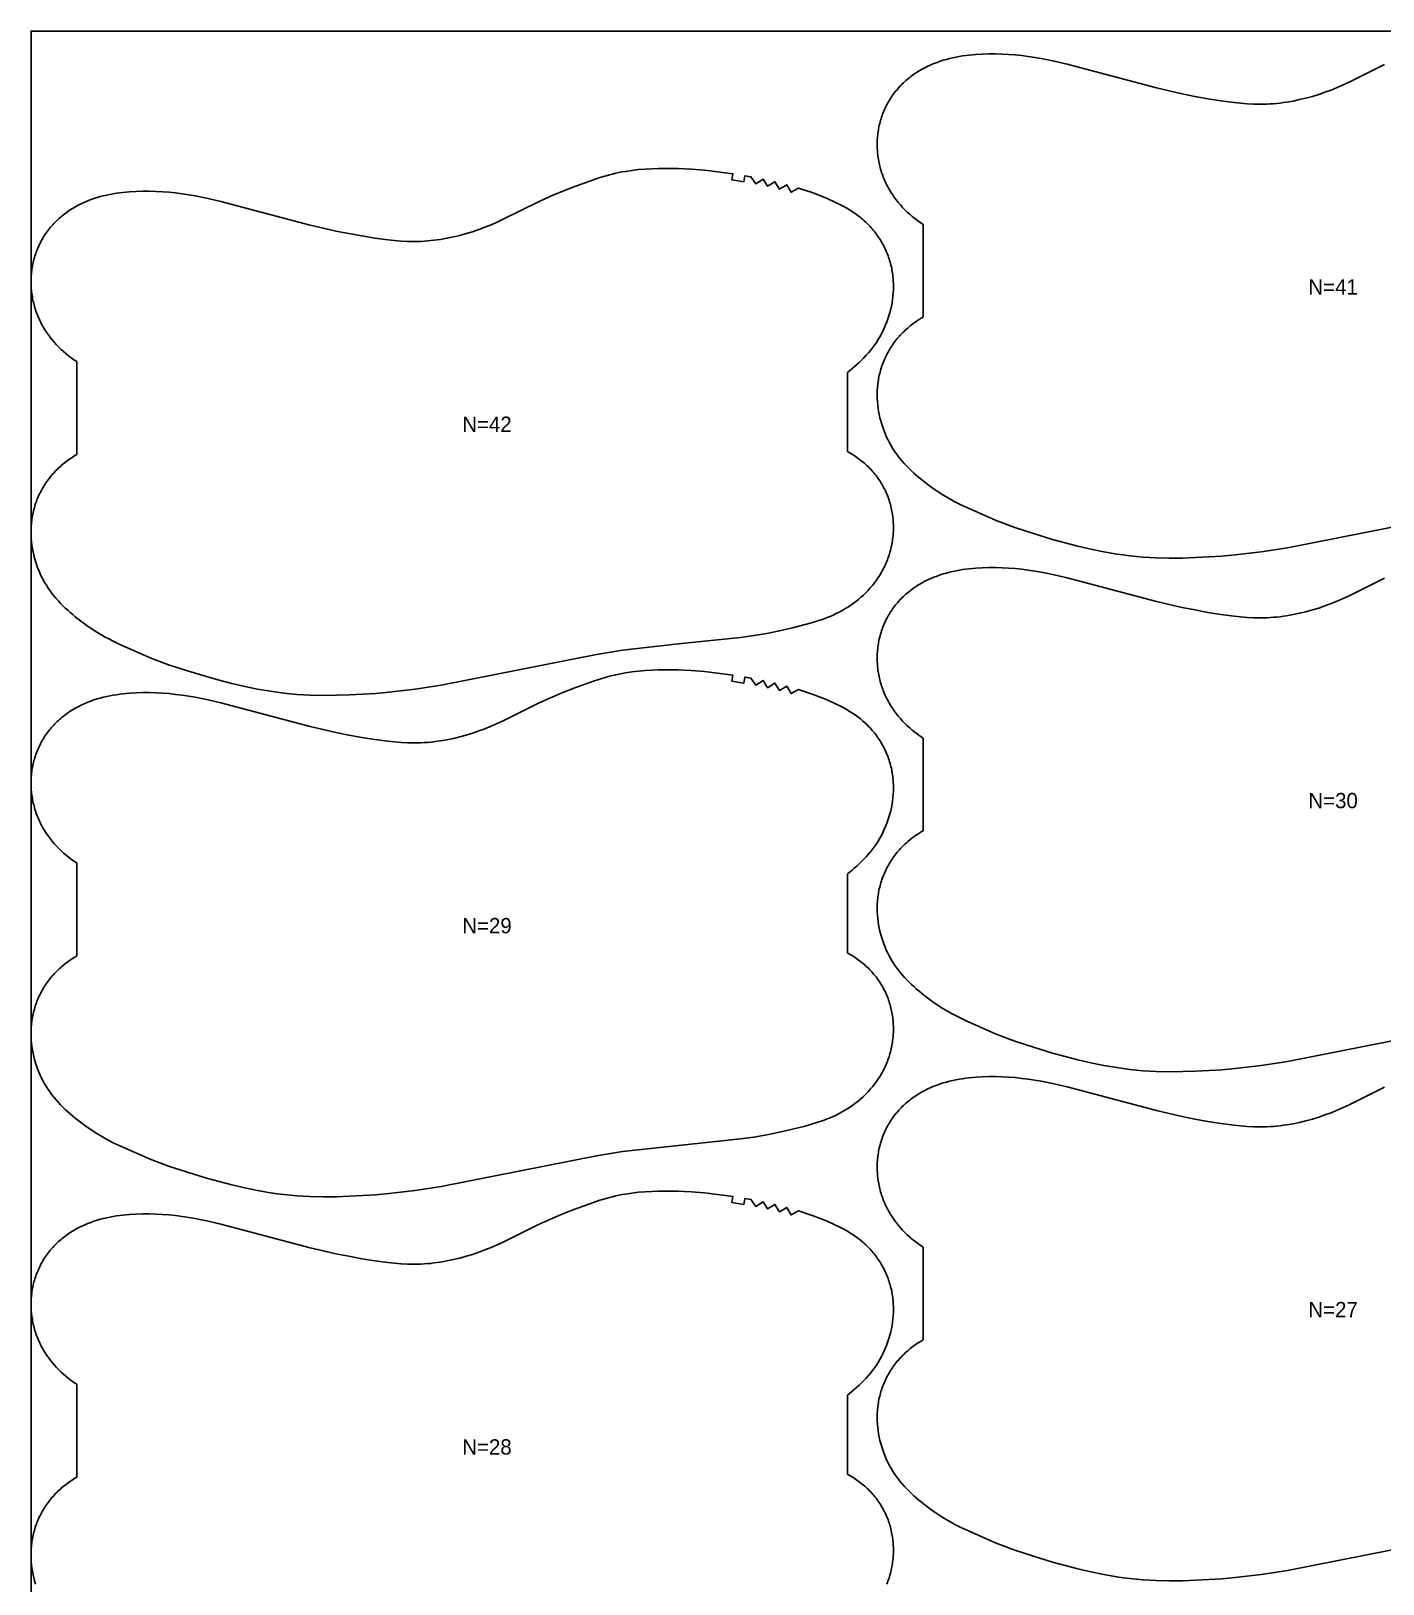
# Model space of a CAD drawing. Header units: inches. Extents: x 0 to 1948, y 0 to 1049.
# Drawn here: x 0 to 442, y 541 to 1049 of the extents above; entities that cross this region are included whole.
import ezdxf

# ---------------------------------------------------------------- set-up
doc = ezdxf.new("R2010")
doc.units = ezdxf.units.IN

msp = doc.modelspace()

# ---------------------------------------------------------------- linework, layer by layer
at = {"layer": '1'}
for points in [[(0, 0), (1947.5095, 0), (1947.5095, 1048.7909), (0, 1048.7909), (0, 0)], [(260.3926, 994.073), (264.9179, 991.8842), (265.8188, 991.3874), (266.7537, 990.8466), (267.6762, 990.2847), (268.5842, 989.7003), (269.4756, 989.0922), (270.3484, 988.459), (271.2003, 987.7995), (272.0293, 987.1124), (272.4346, 986.758), (272.8333, 986.3963), (273.2253, 986.0271), (273.6103, 985.6505), (273.9883, 985.2666), (274.3592, 984.8756), (274.7227, 984.4777), (275.0788, 984.073), (275.4273, 983.6616), (275.7681, 983.2437), (276.101, 982.8195), (276.426, 982.3891), (276.7429, 981.9526), (277.0516, 981.5103), (277.3519, 981.0621), (277.6437, 980.6085), (277.9268, 980.1493), (278.2012, 979.6849), (278.4667, 979.2153), (278.7233, 978.7408), (278.9707, 978.2615), (279.2091, 977.7776), (279.4382, 977.2892), (279.6579, 976.7967), (279.8683, 976.3001), (280.0692, 975.7996), (280.2605, 975.2955), (280.4422, 974.7878), (280.6141, 974.2768), (280.7762, 973.7627), (280.9284, 973.2457), (281.0706, 972.7258), (281.2027, 972.2034), (281.3246, 971.6785), (281.4363, 971.1514), (281.5379, 970.6223), (281.6293, 970.0913), (281.7107, 969.5587), (281.7821, 969.0245), (281.8437, 968.4891), (281.8954, 967.9526), (281.9374, 967.4151), (281.9698, 966.8769), (281.9925, 966.3381), (282.0058, 965.7989), (282.0095, 965.2596), (281.989, 964.1811), (281.9316, 963.1041), (281.8379, 962.03), (281.7084, 960.9598), (281.5438, 959.8944), (281.3446, 958.8349), (281.1114, 957.782), (280.8448, 956.7368), (280.5454, 955.7002), (280.2138, 954.6732), (279.8504, 953.6566), (279.4555, 952.6519), (279.029, 951.6604), (278.5711, 950.6835), (278.0819, 949.7224), (277.5614, 948.7786), (277.0096, 947.8534), (276.4267, 946.9482), (275.813, 946.064), (275.1702, 945.2005), (274.5004, 944.3572), (273.8055, 943.5335), (273.0876, 942.7288), (272.3487, 941.9424), (271.5908, 941.1738), (270.8158, 940.4225), (270.0257, 939.6877), (269.2214, 938.9691), (268.4035, 938.2662), (267.5729, 937.5784), (267.0095, 937.1361), (267.0095, 911.2343), (267.3443, 911.0545), (268.2772, 910.5127), (269.1912, 909.9396), (270.0847, 909.3353), (270.5234, 909.0216), (270.9563, 908.7002), (271.3833, 908.3711), (271.8043, 908.0343), (272.219, 907.6898), (272.6272, 907.3378), (273.0287, 906.9781), (273.4233, 906.6109), (273.8109, 906.2361), (274.1913, 905.8539), (274.5643, 905.4645), (274.9297, 905.0679), (275.2874, 904.6643), (275.6372, 904.254), (275.9791, 903.8369), (276.3127, 903.4133), (276.638, 902.9833), (276.9548, 902.547), (277.2629, 902.1047), (277.5622, 901.6563), (277.8525, 901.2022), (278.1337, 900.7424), (278.4056, 900.277), (278.668, 899.8063), (278.9208, 899.3303), (279.164, 898.8493), (279.3974, 898.3635), (279.6211, 897.8731), (279.8351, 897.3783), (280.0392, 896.8793), (280.2334, 896.3764), (280.4177, 895.8697), (280.5921, 895.3594), (280.7566, 894.8458), (280.9109, 894.3292), (281.0553, 893.8096), (281.1895, 893.2873), (281.3136, 892.7625), (281.4275, 892.2355), (281.5311, 891.7064), (281.6246, 891.1755), (281.7078, 890.6429), (281.7808, 890.1088), (281.8436, 889.5735), (281.8964, 889.037), (281.939, 888.4996), (281.9716, 887.9615), (281.9942, 887.4228), (282.0068, 886.8838), (282.0095, 886.3445), (282.0023, 885.8053), (281.9853, 885.2662), (281.9584, 884.7275), (281.9217, 884.1894), (281.8753, 883.6519), (281.8192, 883.1154), (281.7533, 882.58), (281.6779, 882.0459), (281.5927, 881.5132), (281.498, 880.9822), (281.3937, 880.453), (281.2798, 879.9259), (281.1563, 879.4009), (281.0233, 878.8784), (280.8808, 878.3584), (280.7288, 877.8412), (280.5673, 877.327), (280.3964, 876.8159), (280.216, 876.3081), (280.0262, 875.8038), (279.827, 875.3032), (279.6184, 874.8065), (279.4005, 874.3138), (279.1734, 873.8253), (278.9373, 873.341), (278.6923, 872.8611), (278.4386, 872.3856), (278.1764, 871.9147), (277.9058, 871.4485), (277.627, 870.987), (277.0454, 870.0786), (276.4329, 869.1904), (275.7909, 868.3231), (275.1206, 867.4776), (274.4233, 866.6545), (273.7, 865.8545), (272.9514, 865.0782), (272.1787, 864.3262), (271.3825, 863.599), (270.5638, 862.8972), (269.7236, 862.2215), (268.8626, 861.5724), (267.9819, 860.9503), (267.0824, 860.3555), (266.1655, 859.7878), (265.2321, 859.2473), (264.2835, 858.7339), (263.3208, 858.2476), (262.3451, 857.7885), (261.3576, 857.3564), (260.3594, 856.9511), (259.3516, 856.5703), (258.3355, 856.2114), (257.3122, 855.872), (255.2485, 855.2413), (253.1701, 854.6578), (248.9928, 853.5787), (244.7904, 852.6122), (240.5608, 851.7654), (236.307, 851.05), (232.0338, 850.4676), (212.7311, 848.4258), (193.4401, 846.2772), (184.9243, 844.8989), (134.1472, 834.8564), (129.8884, 834.1736), (125.6171, 833.569), (117.0504, 832.5531), (112.754, 832.1713), (108.4506, 831.8771), (104.1425, 831.6652), (99.8309, 831.5366), (95.517, 831.5), (91.2048, 831.5878), (89.0506, 831.6898), (86.8989, 831.8336), (84.7506, 832.0203), (82.6065, 832.2509), (80.4676, 832.5258), (78.3342, 832.8421), (74.0849, 833.5851), (69.8598, 834.453), (65.6574, 835.4252), (61.4762, 836.4855), (57.3181, 837.6316), (51.1264, 839.5113), (44.9753, 841.5201), (42.9432, 842.2418), (40.9264, 843.0029), (38.9276, 843.809), (36.9429, 844.6509), (29.0595, 848.1648), (27.113, 849.0926), (25.1934, 850.0718), (24.2464, 850.5857), (23.3085, 851.1163), (21.46, 852.2255), (19.6478, 853.3947), (17.8719, 854.6194), (16.1332, 855.8965), (14.4366, 857.2285), (13.606, 857.9163), (12.7882, 858.6192), (11.9838, 859.3378), (11.1937, 860.0726), (10.4188, 860.8239), (9.6608, 861.5925), (8.9219, 862.3789), (8.204, 863.1836), (7.5091, 864.0073), (6.8393, 864.8506), (6.1966, 865.7141), (5.5829, 866.5983), (4.9999, 867.5035), (4.4482, 868.4287), (3.9276, 869.3725), (3.4384, 870.3336), (2.9805, 871.3105), (2.5541, 872.3021), (2.1591, 873.3068), (1.7958, 874.3233), (1.4641, 875.3503), (1.1647, 876.3869), (0.8981, 877.4321), (0.6649, 878.485), (0.4657, 879.5445), (0.3011, 880.6099), (0.1716, 881.6801), (0.0779, 882.7542), (0.0205, 883.8312), (0, 884.9097), (0.0038, 885.449), (0.017, 885.9882), (0.0398, 886.527), (0.0721, 887.0652), (0.1141, 887.6027), (0.1658, 888.1392), (0.2274, 888.6746), (0.2988, 889.2088), (0.3802, 889.7414), (0.4717, 890.2724), (0.5732, 890.8015), (0.6849, 891.3286), (0.8069, 891.8535), (0.939, 892.3759), (1.0812, 892.8958), (1.2333, 893.4128), (1.3954, 893.9269), (1.5674, 894.4379), (1.749, 894.9456), (1.9403, 895.4497), (2.1412, 895.9502), (2.3516, 896.4468), (2.5714, 896.9393), (2.8005, 897.4277), (3.0388, 897.9116), (3.2863, 898.3909), (3.5428, 898.8654), (3.8083, 899.335), (4.0827, 899.7994), (4.3659, 900.2586), (4.6577, 900.7123), (4.958, 901.1604), (5.2666, 901.6027), (5.5835, 902.0392), (5.9085, 902.4696), (6.2415, 902.8938), (6.5823, 903.3117), (6.9308, 903.7231), (7.2868, 904.1278), (7.6504, 904.5257), (8.0212, 904.9167), (8.3992, 905.3006), (8.7843, 905.6772), (9.1762, 906.0464), (9.575, 906.4081), (9.9802, 906.7625), (10.8092, 907.4496), (11.6612, 908.1091), (12.5339, 908.7423), (13.4253, 909.3504), (14.3334, 909.9348), (15, 910.3409), (15, 940.6602), (14.9271, 940.7054), (14.0277, 941.3002), (13.1469, 941.9223), (12.286, 942.5714), (11.4457, 943.2471), (10.6271, 943.9489), (9.8309, 944.6761), (9.0581, 945.4281), (8.3096, 946.2044), (7.5862, 947.0044), (6.8889, 947.8275), (6.2186, 948.673), (5.5766, 949.5403), (4.9641, 950.4285), (4.3825, 951.3369), (4.1037, 951.7984), (3.8331, 952.2646), (3.5709, 952.7355), (3.3172, 953.211), (3.0722, 953.6909), (2.8361, 954.1752), (2.609, 954.6637), (2.3911, 955.1564), (2.1825, 955.6531), (1.9833, 956.1537), (1.7935, 956.658), (1.6132, 957.1658), (1.4422, 957.6769), (1.2807, 958.1911), (1.1287, 958.7083), (0.9862, 959.2283), (0.8532, 959.7508), (0.7297, 960.2758), (0.6158, 960.8029), (0.5115, 961.3321), (0.4168, 961.8631), (0.3317, 962.3958), (0.2562, 962.9299), (0.1904, 963.4653), (0.1342, 964.0018), (0.0878, 964.5393), (0.0511, 965.0774), (0.0243, 965.6161), (0.0072, 966.1552), (0, 966.6944), (0.0027, 967.2337), (0.0153, 967.7727), (0.0379, 968.3114), (0.0705, 968.8495), (0.1132, 969.3869), (0.1659, 969.9234), (0.2288, 970.4587), (0.3018, 970.9928), (0.385, 971.5254), (0.4784, 972.0563), (0.5821, 972.5854), (0.696, 973.1124), (0.82, 973.6372), (0.9543, 974.1595), (1.0986, 974.6791), (1.253, 975.1957), (1.4174, 975.7093), (1.5918, 976.2196), (1.7761, 976.7263), (1.9704, 977.2292), (2.1745, 977.7282), (2.3884, 978.223), (2.6121, 978.7134), (2.8456, 979.1992), (3.0887, 979.6802), (3.3415, 980.1562), (3.6039, 980.6269), (3.8758, 981.0923), (4.157, 981.5521), (4.4473, 982.0062), (4.7466, 982.4546), (5.0547, 982.8969), (5.3715, 983.3332), (5.6968, 983.7632), (6.0305, 984.1868), (6.3723, 984.6039), (6.7221, 985.0142), (7.0799, 985.4178), (7.4453, 985.8144), (7.8183, 986.2038), (8.1986, 986.586), (8.5862, 986.9608), (8.9808, 987.328), (9.3824, 987.6877), (9.7906, 988.0397), (10.2052, 988.3842), (10.6262, 988.721), (11.0532, 989.0501), (11.4862, 989.3715), (11.9248, 989.6852), (12.8184, 990.2895), (13.7324, 990.8626), (14.6652, 991.4044), (15.6154, 991.9148), (16.5813, 992.3936), (17.5618, 992.8413), (18.5556, 993.2585), (19.5616, 993.6457), (20.5787, 994.0033), (21.6056, 994.3321), (22.6412, 994.6325), (23.6843, 994.9051), (24.7338, 995.1506), (25.789, 995.3701), (26.8492, 995.565), (27.9136, 995.7366), (28.9818, 995.8862), (30.053, 996.0153), (32.2016, 996.2169), (34.3549, 996.3504), (36.5105, 996.4189), (38.6669, 996.4236), (40.8222, 996.3659), (42.9751, 996.2477), (45.1245, 996.0731), (47.2696, 995.8469), (49.4097, 995.5738), (51.5437, 995.2575), (53.6707, 994.8981), (55.7894, 994.4948), (57.8987, 994.0465), (62.0897, 993.0291), (91.2833, 985.3154), (95.4787, 984.3125), (99.6913, 983.3841), (103.9207, 982.5363), (108.1648, 981.7667), (112.4225, 981.0787), (116.698, 980.5074), (118.8437, 980.2799), (120.9939, 980.1042), (123.1472, 979.9921), (124.2246, 979.9635), (125.3023, 979.9553), (126.38, 979.9687), (127.4575, 980.0035), (128.5342, 980.0595), (129.6098, 980.1362), (130.6839, 980.2334), (131.7561, 980.3507), (132.8258, 980.4877), (133.8929, 980.6441), (136.0173, 981.0135), (138.128, 981.4548), (140.2239, 981.9636), (142.304, 982.5355), (144.367, 983.167), (146.4105, 983.8581), (148.4321, 984.6094), (150.4292, 985.4217), (152.4008, 986.2931), (154.3515, 987.2117), (165.9453, 992.9622), (169.8761, 994.7379), (173.8545, 996.4054), (177.8695, 997.9801), (183.9571, 1000.1761), (186.007, 1000.8484), (188.0718, 1001.4689), (189.1107, 1001.7548), (190.1546, 1002.022), (191.2036, 1002.269), (192.2574, 1002.4958), (193.3155, 1002.7031), (194.3774, 1002.8914), (196.5107, 1003.2131), (198.6533, 1003.4653), (200.8018, 1003.6528), (202.9544, 1003.7818), (205.1097, 1003.859), (207.2664, 1003.8909), (209.4233, 1003.8831), (211.5795, 1003.8365), (213.7345, 1003.7508), (215.8873, 1003.6258), (220.1852, 1003.2634), (224.4721, 1002.7814), (229.5047, 1002.1013), (229.2135, 1000.1226), (233.1257, 999.5076), (233.4561, 1001.4801), (235.4268, 1001.139), (237.0174, 998.8108), (239.3553, 1000.3861), (240.8804, 998.0166), (243.261, 999.5239), (244.7138, 997.1096), (247.1388, 998.5445), (248.5198, 996.088), (250.9865, 997.4506), (255.7144, 995.8309), (260.3926, 994.073)], [(260.3926, 830.073), (264.9179, 827.8842), (265.8188, 827.3874), (266.7537, 826.8466), (267.6762, 826.2847), (268.5842, 825.7003), (269.4756, 825.0922), (270.3484, 824.459), (271.2003, 823.7995), (272.0293, 823.1124), (272.4346, 822.758), (272.8333, 822.3963), (273.2253, 822.0271), (273.6103, 821.6505), (273.9883, 821.2666), (274.3592, 820.8756), (274.7227, 820.4777), (275.0788, 820.073), (275.4273, 819.6616), (275.7681, 819.2437), (276.101, 818.8195), (276.426, 818.3891), (276.7429, 817.9526), (277.0516, 817.5103), (277.3519, 817.0621), (277.6437, 816.6085), (277.9268, 816.1493), (278.2012, 815.6849), (278.4667, 815.2153), (278.7233, 814.7408), (278.9707, 814.2615), (279.2091, 813.7776), (279.4382, 813.2892), (279.6579, 812.7967), (279.8683, 812.3001), (280.0692, 811.7996), (280.2605, 811.2955), (280.4422, 810.7878), (280.6141, 810.2768), (280.7762, 809.7627), (280.9284, 809.2457), (281.0706, 808.7258), (281.2027, 808.2034), (281.3246, 807.6785), (281.4363, 807.1514), (281.5379, 806.6223), (281.6293, 806.0913), (281.7107, 805.5587), (281.7821, 805.0245), (281.8437, 804.4891), (281.8954, 803.9526), (281.9374, 803.4151), (281.9698, 802.8769), (281.9925, 802.3381), (282.0058, 801.7989), (282.0095, 801.2596), (281.989, 800.1811), (281.9316, 799.1041), (281.8379, 798.03), (281.7084, 796.9598), (281.5438, 795.8944), (281.3446, 794.8349), (281.1114, 793.782), (280.8448, 792.7368), (280.5454, 791.7002), (280.2138, 790.6732), (279.8504, 789.6566), (279.4555, 788.6519), (279.029, 787.6604), (278.5711, 786.6835), (278.0819, 785.7224), (277.5614, 784.7786), (277.0096, 783.8534), (276.4267, 782.9482), (275.813, 782.064), (275.1702, 781.2005), (274.5004, 780.3572), (273.8055, 779.5335), (273.0876, 778.7288), (272.3487, 777.9424), (271.5908, 777.1738), (270.8158, 776.4225), (270.0257, 775.6877), (269.2214, 774.9691), (268.4035, 774.2662), (267.5729, 773.5784), (267.0095, 773.1361), (267.0095, 747.2343), (267.3443, 747.0545), (268.2772, 746.5127), (269.1912, 745.9396), (270.0847, 745.3353), (270.5234, 745.0216), (270.9563, 744.7002), (271.3833, 744.3711), (271.8043, 744.0343), (272.219, 743.6898), (272.6272, 743.3378), (273.0287, 742.9781), (273.4233, 742.6109), (273.8109, 742.2361), (274.1913, 741.8539), (274.5643, 741.4645), (274.9297, 741.0679), (275.2874, 740.6643), (275.6372, 740.254), (275.9791, 739.8369), (276.3127, 739.4133), (276.638, 738.9833), (276.9548, 738.547), (277.2629, 738.1047), (277.5622, 737.6563), (277.8525, 737.2022), (278.1337, 736.7424), (278.4056, 736.277), (278.668, 735.8063), (278.9208, 735.3303), (279.164, 734.8493), (279.3974, 734.3635), (279.6211, 733.8731), (279.8351, 733.3783), (280.0392, 732.8793), (280.2334, 732.3764), (280.4177, 731.8697), (280.5921, 731.3594), (280.7566, 730.8458), (280.9109, 730.3292), (281.0553, 729.8096), (281.1895, 729.2873), (281.3136, 728.7625), (281.4275, 728.2355), (281.5311, 727.7064), (281.6246, 727.1755), (281.7078, 726.6429), (281.7808, 726.1088), (281.8436, 725.5735), (281.8964, 725.037), (281.939, 724.4996), (281.9716, 723.9615), (281.9942, 723.4228), (282.0068, 722.8838), (282.0095, 722.3445), (282.0023, 721.8053), (281.9853, 721.2662), (281.9584, 720.7275), (281.9217, 720.1894), (281.8753, 719.6519), (281.8192, 719.1154), (281.7533, 718.58), (281.6779, 718.0459), (281.5927, 717.5132), (281.498, 716.9822), (281.3937, 716.453), (281.2798, 715.9259), (281.1563, 715.4009), (281.0233, 714.8784), (280.8808, 714.3584), (280.7288, 713.8412), (280.5673, 713.327), (280.3964, 712.8159), (280.216, 712.3081), (280.0262, 711.8038), (279.827, 711.3032), (279.6184, 710.8065), (279.4005, 710.3138), (279.1734, 709.8253), (278.9373, 709.341), (278.6923, 708.8611), (278.4386, 708.3856), (278.1764, 707.9147), (277.9058, 707.4485), (277.627, 706.987), (277.0454, 706.0786), (276.4329, 705.1904), (275.7909, 704.3231), (275.1206, 703.4776), (274.4233, 702.6545), (273.7, 701.8545), (272.9514, 701.0782), (272.1787, 700.3262), (271.3825, 699.599), (270.5638, 698.8972), (269.7236, 698.2215), (268.8626, 697.5724), (267.9819, 696.9503), (267.0824, 696.3555), (266.1655, 695.7878), (265.2321, 695.2473), (264.2835, 694.7339), (263.3208, 694.2476), (262.3451, 693.7885), (261.3576, 693.3564), (260.3594, 692.9511), (259.3516, 692.5703), (258.3355, 692.2114), (257.3122, 691.872), (255.2485, 691.2413), (253.1701, 690.6578), (248.9928, 689.5787), (244.7904, 688.6122), (240.5608, 687.7654), (236.307, 687.05), (232.0338, 686.4676), (212.7311, 684.4258), (193.4401, 682.2772), (184.9243, 680.8989), (134.1472, 670.8564), (129.8884, 670.1736), (125.6171, 669.569), (117.0504, 668.5531), (112.754, 668.1713), (108.4506, 667.8771), (104.1425, 667.6652), (99.8309, 667.5366), (95.517, 667.5), (91.2048, 667.5878), (89.0506, 667.6898), (86.8989, 667.8336), (84.7506, 668.0203), (82.6065, 668.2509), (80.4676, 668.5258), (78.3342, 668.8421), (74.0849, 669.5851), (69.8598, 670.453), (65.6574, 671.4252), (61.4762, 672.4855), (57.3181, 673.6316), (51.1264, 675.5113), (44.9753, 677.5201), (42.9432, 678.2418), (40.9264, 679.0029), (38.9276, 679.809), (36.9429, 680.6509), (29.0595, 684.1648), (27.113, 685.0926), (25.1934, 686.0718), (24.2464, 686.5857), (23.3085, 687.1163), (21.46, 688.2255), (19.6478, 689.3947), (17.8719, 690.6194), (16.1332, 691.8965), (14.4366, 693.2285), (13.606, 693.9163), (12.7882, 694.6192), (11.9838, 695.3378), (11.1937, 696.0726), (10.4188, 696.8239), (9.6608, 697.5925), (8.9219, 698.3789), (8.204, 699.1836), (7.5091, 700.0073), (6.8393, 700.8506), (6.1966, 701.7141), (5.5829, 702.5983), (4.9999, 703.5035), (4.4482, 704.4287), (3.9276, 705.3725), (3.4384, 706.3336), (2.9805, 707.3105), (2.5541, 708.3021), (2.1591, 709.3068), (1.7958, 710.3233), (1.4641, 711.3503), (1.1647, 712.3869), (0.8981, 713.4321), (0.6649, 714.485), (0.4657, 715.5445), (0.3011, 716.6099), (0.1716, 717.6801), (0.0779, 718.7542), (0.0205, 719.8312), (0, 720.9097), (0.0038, 721.449), (0.017, 721.9882), (0.0398, 722.527), (0.0721, 723.0652), (0.1141, 723.6027), (0.1658, 724.1392), (0.2274, 724.6746), (0.2988, 725.2088), (0.3802, 725.7414), (0.4717, 726.2724), (0.5732, 726.8015), (0.6849, 727.3286), (0.8069, 727.8535), (0.939, 728.3759), (1.0812, 728.8958), (1.2333, 729.4128), (1.3954, 729.9269), (1.5674, 730.4379), (1.749, 730.9456), (1.9403, 731.4497), (2.1412, 731.9502), (2.3516, 732.4468), (2.5714, 732.9393), (2.8005, 733.4277), (3.0388, 733.9116), (3.2863, 734.3909), (3.5428, 734.8654), (3.8083, 735.335), (4.0827, 735.7994), (4.3659, 736.2586), (4.6577, 736.7123), (4.958, 737.1604), (5.2666, 737.6027), (5.5835, 738.0392), (5.9085, 738.4696), (6.2415, 738.8938), (6.5823, 739.3117), (6.9308, 739.7231), (7.2868, 740.1278), (7.6504, 740.5257), (8.0212, 740.9167), (8.3992, 741.3006), (8.7843, 741.6772), (9.1762, 742.0464), (9.575, 742.4081), (9.9802, 742.7625), (10.8092, 743.4496), (11.6612, 744.1091), (12.5339, 744.7423), (13.4253, 745.3504), (14.3334, 745.9348), (15, 746.3409), (15, 776.6602), (14.9271, 776.7054), (14.0277, 777.3002), (13.1469, 777.9223), (12.286, 778.5714), (11.4457, 779.2471), (10.6271, 779.9489), (9.8309, 780.6761), (9.0581, 781.4281), (8.3096, 782.2044), (7.5862, 783.0044), (6.8889, 783.8275), (6.2186, 784.673), (5.5766, 785.5403), (4.9641, 786.4285), (4.3825, 787.3369), (4.1037, 787.7984), (3.8331, 788.2646), (3.5709, 788.7355), (3.3172, 789.211), (3.0722, 789.6909), (2.8361, 790.1752), (2.609, 790.6637), (2.3911, 791.1564), (2.1825, 791.6531), (1.9833, 792.1537), (1.7935, 792.658), (1.6132, 793.1658), (1.4422, 793.6769), (1.2807, 794.1911), (1.1287, 794.7083), (0.9862, 795.2283), (0.8532, 795.7508), (0.7297, 796.2758), (0.6158, 796.8029), (0.5115, 797.3321), (0.4168, 797.8631), (0.3317, 798.3958), (0.2562, 798.9299), (0.1904, 799.4653), (0.1342, 800.0018), (0.0878, 800.5393), (0.0511, 801.0774), (0.0243, 801.6161), (0.0072, 802.1552), (0, 802.6944), (0.0027, 803.2337), (0.0153, 803.7727), (0.0379, 804.3114), (0.0705, 804.8495), (0.1132, 805.3869), (0.1659, 805.9234), (0.2288, 806.4587), (0.3018, 806.9928), (0.385, 807.5254), (0.4784, 808.0563), (0.5821, 808.5854), (0.696, 809.1124), (0.82, 809.6372), (0.9543, 810.1595), (1.0986, 810.6791), (1.253, 811.1957), (1.4174, 811.7093), (1.5918, 812.2196), (1.7761, 812.7263), (1.9704, 813.2292), (2.1745, 813.7282), (2.3884, 814.223), (2.6121, 814.7134), (2.8456, 815.1992), (3.0887, 815.6802), (3.3415, 816.1562), (3.6039, 816.6269), (3.8758, 817.0923), (4.157, 817.5521), (4.4473, 818.0062), (4.7466, 818.4546), (5.0547, 818.8969), (5.3715, 819.3332), (5.6968, 819.7632), (6.0305, 820.1868), (6.3723, 820.6039), (6.7221, 821.0142), (7.0799, 821.4178), (7.4453, 821.8144), (7.8183, 822.2038), (8.1986, 822.586), (8.5862, 822.9608), (8.9808, 823.328), (9.3824, 823.6877), (9.7906, 824.0397), (10.2052, 824.3842), (10.6262, 824.721), (11.0532, 825.0501), (11.4862, 825.3715), (11.9248, 825.6852), (12.8184, 826.2895), (13.7324, 826.8626), (14.6652, 827.4044), (15.6154, 827.9148), (16.5813, 828.3936), (17.5618, 828.8413), (18.5556, 829.2585), (19.5616, 829.6457), (20.5787, 830.0033), (21.6056, 830.3321), (22.6412, 830.6325), (23.6843, 830.9051), (24.7338, 831.1506), (25.789, 831.3701), (26.8492, 831.565), (27.9136, 831.7366), (28.9818, 831.8862), (30.053, 832.0153), (32.2016, 832.2169), (34.3549, 832.3504), (36.5105, 832.4189), (38.6669, 832.4236), (40.8222, 832.3659), (42.9751, 832.2477), (45.1245, 832.0731), (47.2696, 831.8469), (49.4097, 831.5738), (51.5437, 831.2575), (53.6707, 830.8981), (55.7894, 830.4948), (57.8987, 830.0465), (62.0897, 829.0291), (91.2833, 821.3154), (95.4787, 820.3125), (99.6913, 819.3841), (103.9207, 818.5363), (108.1648, 817.7667), (112.4225, 817.0787), (116.698, 816.5074), (118.8437, 816.2799), (120.9939, 816.1042), (123.1472, 815.9921), (124.2246, 815.9635), (125.3023, 815.9553), (126.38, 815.9687), (127.4575, 816.0035), (128.5342, 816.0595), (129.6098, 816.1362), (130.6839, 816.2334), (131.7561, 816.3507), (132.8258, 816.4877), (133.8929, 816.6441), (136.0173, 817.0135), (138.128, 817.4548), (140.2239, 817.9636), (142.304, 818.5355), (144.367, 819.167), (146.4105, 819.8581), (148.4321, 820.6094), (150.4292, 821.4217), (152.4008, 822.2931), (154.3515, 823.2117), (165.9453, 828.9622), (169.8761, 830.7379), (173.8545, 832.4054), (177.8695, 833.9801), (183.9571, 836.1761), (186.007, 836.8484), (188.0718, 837.4689), (189.1107, 837.7548), (190.1546, 838.022), (191.2036, 838.269), (192.2574, 838.4958), (193.3155, 838.7031), (194.3774, 838.8914), (196.5107, 839.2131), (198.6533, 839.4653), (200.8018, 839.6528), (202.9544, 839.7818), (205.1097, 839.859), (207.2664, 839.8909), (209.4233, 839.8831), (211.5795, 839.8365), (213.7345, 839.7508), (215.8873, 839.6258), (220.1852, 839.2634), (224.4721, 838.7814), (229.5047, 838.1013), (229.2135, 836.1226), (233.1257, 835.5076), (233.4561, 837.4801), (235.4268, 837.139), (237.0174, 834.8108), (239.3553, 836.3861), (240.8804, 834.0166), (243.261, 835.5239), (244.7138, 833.1096), (247.1388, 834.5445), (248.5198, 832.088), (250.9865, 833.4506), (255.7144, 831.8309), (260.3926, 830.073)]]:
    msp.add_lwpolyline(points, close=True, dxfattribs=at)
for points in [[(461.6243, 889.7989), (410.8472, 879.7564), (406.5884, 879.0736), (402.3171, 878.469), (393.7504, 877.4531), (389.454, 877.0713), (385.1506, 876.7771), (380.8425, 876.5652), (376.5309, 876.4366), (372.217, 876.4), (367.9048, 876.4878), (365.7506, 876.5898), (363.5989, 876.7336), (361.4506, 876.9203), (359.3065, 877.1509), (357.1676, 877.4258), (355.0342, 877.7421), (350.7849, 878.4851), (346.5598, 879.353), (342.3574, 880.3252), (338.1762, 881.3855), (334.0181, 882.5316), (327.8264, 884.4113), (321.6753, 886.4201), (319.6432, 887.1418), (317.6264, 887.9029), (315.6276, 888.709), (313.6429, 889.5509), (305.7595, 893.0648), (303.813, 893.9926), (301.8934, 894.9718), (300.9464, 895.4857), (300.0085, 896.0163), (298.16, 897.1255), (296.3478, 898.2947), (294.5719, 899.5194), (292.8332, 900.7965), (291.1366, 902.1285), (290.306, 902.8163), (289.4882, 903.5192), (288.6838, 904.2378), (287.8937, 904.9726), (287.1188, 905.7239), (286.3608, 906.4925), (285.6219, 907.2789), (284.904, 908.0836), (284.2091, 908.9073), (283.5393, 909.7506), (282.8966, 910.6141), (282.2829, 911.4983), (281.6999, 912.4035), (281.1482, 913.3287), (280.6276, 914.2725), (280.1384, 915.2336), (279.6805, 916.2105), (279.2541, 917.2021), (278.8591, 918.2068), (278.4958, 919.2233), (278.1641, 920.2503), (277.8647, 921.2869), (277.5981, 922.3321), (277.3649, 923.385), (277.1657, 924.4445), (277.0011, 925.5099), (276.8716, 926.5801), (276.7779, 927.6542), (276.7205, 928.7312), (276.7, 929.8097), (276.7038, 930.349), (276.717, 930.8882), (276.7398, 931.427), (276.7721, 931.9652), (276.8141, 932.5027), (276.8658, 933.0392), (276.9274, 933.5746), (276.9988, 934.1088), (277.0802, 934.6414), (277.1717, 935.1724), (277.2732, 935.7015), (277.3849, 936.2286), (277.5069, 936.7535), (277.639, 937.2759), (277.7812, 937.7958), (277.9333, 938.3128), (278.0954, 938.8269), (278.2674, 939.3379), (278.449, 939.8456), (278.6403, 940.3497), (278.8412, 940.8502), (279.0516, 941.3468), (279.2714, 941.8393), (279.5005, 942.3277), (279.7388, 942.8116), (279.9863, 943.2909), (280.2428, 943.7654), (280.5083, 944.235), (280.7827, 944.6994), (281.0659, 945.1586), (281.3577, 945.6123), (281.658, 946.0604), (281.9666, 946.5027), (282.2835, 946.9392), (282.6085, 947.3696), (282.9415, 947.7938), (283.2823, 948.2117), (283.6308, 948.6231), (283.9868, 949.0278), (284.3504, 949.4257), (284.7212, 949.8167), (285.0992, 950.2006), (285.4843, 950.5772), (285.8762, 950.9464), (286.275, 951.3081), (286.6802, 951.6625), (287.5092, 952.3496), (288.3612, 953.0091), (289.2339, 953.6423), (290.1253, 954.2504), (291.0334, 954.8348), (291.7, 955.2409), (291.7, 985.5602), (291.6271, 985.6054), (290.7277, 986.2002), (289.8469, 986.8223), (288.986, 987.4714), (288.1457, 988.1471), (287.3271, 988.8489), (286.5309, 989.5761), (285.7581, 990.3281), (285.0096, 991.1044), (284.2862, 991.9044), (283.5889, 992.7275), (282.9186, 993.573), (282.2766, 994.4403), (281.6641, 995.3285), (281.0825, 996.2369), (280.8037, 996.6984), (280.5331, 997.1646), (280.2709, 997.6355), (280.0172, 998.111), (279.7722, 998.5909), (279.5361, 999.0752), (279.309, 999.5637), (279.0911, 1000.0564), (278.8825, 1000.5531), (278.6833, 1001.0537), (278.4935, 1001.558), (278.3132, 1002.0658), (278.1422, 1002.5769), (277.9807, 1003.0911), (277.8287, 1003.6083), (277.6862, 1004.1283), (277.5532, 1004.6508), (277.4297, 1005.1758), (277.3158, 1005.7029), (277.2115, 1006.2321), (277.1168, 1006.7631), (277.0317, 1007.2958), (276.9562, 1007.8299), (276.8904, 1008.3653), (276.8342, 1008.9018), (276.7878, 1009.4393), (276.7511, 1009.9774), (276.7243, 1010.5161), (276.7072, 1011.0552), (276.7, 1011.5944), (276.7027, 1012.1337), (276.7153, 1012.6727), (276.7379, 1013.2114), (276.7705, 1013.7495), (276.8132, 1014.2869), (276.8659, 1014.8234), (276.9288, 1015.3587), (277.0018, 1015.8928), (277.085, 1016.4254), (277.1784, 1016.9563), (277.2821, 1017.4854), (277.396, 1018.0124), (277.52, 1018.5372), (277.6543, 1019.0595), (277.7986, 1019.5791), (277.953, 1020.0957), (278.1174, 1020.6093), (278.2918, 1021.1196), (278.4761, 1021.6263), (278.6704, 1022.1292), (278.8745, 1022.6282), (279.0884, 1023.123), (279.3121, 1023.6134), (279.5456, 1024.0992), (279.7887, 1024.5802), (280.0415, 1025.0562), (280.3039, 1025.5269), (280.5758, 1025.9923), (280.857, 1026.4521), (281.1473, 1026.9062), (281.4466, 1027.3546), (281.7547, 1027.7969), (282.0715, 1028.2332), (282.3968, 1028.6632), (282.7305, 1029.0868), (283.0723, 1029.5039), (283.4221, 1029.9142), (283.7799, 1030.3178), (284.1453, 1030.7144), (284.5183, 1031.1038), (284.8986, 1031.486), (285.2862, 1031.8608), (285.6808, 1032.228), (286.0824, 1032.5877), (286.4906, 1032.9397), (286.9052, 1033.2842), (287.3262, 1033.621), (287.7532, 1033.9501), (288.1862, 1034.2715), (288.6248, 1034.5852), (289.5184, 1035.1895), (290.4324, 1035.7626), (291.3652, 1036.3044), (292.3154, 1036.8148), (293.2813, 1037.2936), (294.2618, 1037.7413), (295.2556, 1038.1585), (296.2616, 1038.5457), (297.2787, 1038.9033), (298.3056, 1039.2321), (299.3412, 1039.5325), (300.3843, 1039.8051), (301.4338, 1040.0506), (302.489, 1040.2701), (303.5492, 1040.465), (304.6136, 1040.6366), (305.6818, 1040.7862), (306.753, 1040.9153), (308.9016, 1041.1169), (311.0549, 1041.2504), (313.2105, 1041.3189), (315.3669, 1041.3236), (317.5222, 1041.2659), (319.6751, 1041.1477), (321.8245, 1040.9731), (323.9696, 1040.7469), (326.1097, 1040.4738), (328.2437, 1040.1575), (330.3707, 1039.7981), (332.4894, 1039.3948), (334.5987, 1038.9465), (338.7897, 1037.9291), (367.9833, 1030.2154), (372.1787, 1029.2125), (376.3913, 1028.2841), (380.6207, 1027.4363), (384.8648, 1026.6667), (389.1225, 1025.9787), (393.398, 1025.4074), (395.5437, 1025.1799), (397.6939, 1025.0042), (399.8472, 1024.8921), (400.9246, 1024.8635), (402.0023, 1024.8553), (403.08, 1024.8687), (404.1575, 1024.9035), (405.2342, 1024.9595), (406.3098, 1025.0362), (407.3839, 1025.1334), (408.4561, 1025.2507), (409.5258, 1025.3877), (410.5929, 1025.5441), (412.7173, 1025.9135), (414.828, 1026.3548), (416.9239, 1026.8636), (419.004, 1027.4355), (421.067, 1028.067), (423.1105, 1028.7581), (425.1321, 1029.5094), (427.1292, 1030.3217), (429.1008, 1031.1931), (431.0515, 1032.1117), (442.6453, 1037.8622)], [(461.6243, 721.7989), (410.8472, 711.7564), (406.5884, 711.0736), (402.3171, 710.469), (393.7504, 709.4531), (389.454, 709.0713), (385.1506, 708.7771), (380.8425, 708.5652), (376.5309, 708.4366), (372.217, 708.4), (367.9048, 708.4878), (365.7506, 708.5898), (363.5989, 708.7336), (361.4506, 708.9203), (359.3065, 709.1509), (357.1676, 709.4258), (355.0342, 709.7421), (350.7849, 710.4851), (346.5598, 711.353), (342.3574, 712.3252), (338.1762, 713.3855), (334.0181, 714.5316), (327.8264, 716.4113), (321.6753, 718.4201), (319.6432, 719.1418), (317.6264, 719.9029), (315.6276, 720.709), (313.6429, 721.5509), (305.7595, 725.0648), (303.813, 725.9926), (301.8934, 726.9718), (300.9464, 727.4857), (300.0085, 728.0163), (298.16, 729.1255), (296.3478, 730.2947), (294.5719, 731.5194), (292.8332, 732.7965), (291.1366, 734.1285), (290.306, 734.8163), (289.4882, 735.5192), (288.6838, 736.2378), (287.8937, 736.9726), (287.1188, 737.7239), (286.3608, 738.4925), (285.6219, 739.2789), (284.904, 740.0836), (284.2091, 740.9073), (283.5393, 741.7506), (282.8966, 742.6141), (282.2829, 743.4983), (281.6999, 744.4035), (281.1482, 745.3287), (280.6276, 746.2725), (280.1384, 747.2336), (279.6805, 748.2105), (279.2541, 749.2021), (278.8591, 750.2068), (278.4958, 751.2233), (278.1641, 752.2503), (277.8647, 753.2869), (277.5981, 754.3321), (277.3649, 755.385), (277.1657, 756.4445), (277.0011, 757.5099), (276.8716, 758.5801), (276.7779, 759.6542), (276.7205, 760.7312), (276.7, 761.8097), (276.7038, 762.349), (276.717, 762.8882), (276.7398, 763.427), (276.7721, 763.9652), (276.8141, 764.5027), (276.8658, 765.0392), (276.9274, 765.5746), (276.9988, 766.1088), (277.0802, 766.6414), (277.1717, 767.1724), (277.2732, 767.7015), (277.3849, 768.2286), (277.5069, 768.7535), (277.639, 769.2759), (277.7812, 769.7958), (277.9333, 770.3128), (278.0954, 770.8269), (278.2674, 771.3379), (278.449, 771.8456), (278.6403, 772.3497), (278.8412, 772.8502), (279.0516, 773.3468), (279.2714, 773.8393), (279.5005, 774.3277), (279.7388, 774.8116), (279.9863, 775.2909), (280.2428, 775.7654), (280.5083, 776.235), (280.7827, 776.6994), (281.0659, 777.1586), (281.3577, 777.6123), (281.658, 778.0604), (281.9666, 778.5027), (282.2835, 778.9392), (282.6085, 779.3696), (282.9415, 779.7938), (283.2823, 780.2117), (283.6308, 780.6231), (283.9868, 781.0278), (284.3504, 781.4257), (284.7212, 781.8167), (285.0992, 782.2006), (285.4843, 782.5772), (285.8762, 782.9464), (286.275, 783.3081), (286.6802, 783.6625), (287.5092, 784.3496), (288.3612, 785.0091), (289.2339, 785.6423), (290.1253, 786.2504), (291.0334, 786.8348), (291.7, 787.2409), (291.7, 817.5602), (291.6271, 817.6054), (290.7277, 818.2002), (289.8469, 818.8223), (288.986, 819.4714), (288.1457, 820.1471), (287.3271, 820.8489), (286.5309, 821.5761), (285.7581, 822.3281), (285.0096, 823.1044), (284.2862, 823.9044), (283.5889, 824.7275), (282.9186, 825.573), (282.2766, 826.4403), (281.6641, 827.3285), (281.0825, 828.2369), (280.8037, 828.6984), (280.5331, 829.1646), (280.2709, 829.6355), (280.0172, 830.111), (279.7722, 830.5909), (279.5361, 831.0752), (279.309, 831.5637), (279.0911, 832.0564), (278.8825, 832.5531), (278.6833, 833.0537), (278.4935, 833.558), (278.3132, 834.0658), (278.1422, 834.5769), (277.9807, 835.0911), (277.8287, 835.6083), (277.6862, 836.1283), (277.5532, 836.6508), (277.4297, 837.1758), (277.3158, 837.7029), (277.2115, 838.2321), (277.1168, 838.7631), (277.0317, 839.2958), (276.9562, 839.8299), (276.8904, 840.3653), (276.8342, 840.9018), (276.7878, 841.4393), (276.7511, 841.9774), (276.7243, 842.5161), (276.7072, 843.0552), (276.7, 843.5944), (276.7027, 844.1337), (276.7153, 844.6727), (276.7379, 845.2114), (276.7705, 845.7495), (276.8132, 846.2869), (276.8659, 846.8234), (276.9288, 847.3587), (277.0018, 847.8928), (277.085, 848.4254), (277.1784, 848.9563), (277.2821, 849.4854), (277.396, 850.0124), (277.52, 850.5372), (277.6543, 851.0595), (277.7986, 851.5791), (277.953, 852.0957), (278.1174, 852.6093), (278.2918, 853.1196), (278.4761, 853.6263), (278.6704, 854.1292), (278.8745, 854.6282), (279.0884, 855.123), (279.3121, 855.6134), (279.5456, 856.0992), (279.7887, 856.5802), (280.0415, 857.0562), (280.3039, 857.5269), (280.5758, 857.9923), (280.857, 858.4521), (281.1473, 858.9062), (281.4466, 859.3546), (281.7547, 859.7969), (282.0715, 860.2332), (282.3968, 860.6632), (282.7305, 861.0868), (283.0723, 861.5039), (283.4221, 861.9142), (283.7799, 862.3178), (284.1453, 862.7144), (284.5183, 863.1038), (284.8986, 863.486), (285.2862, 863.8608), (285.6808, 864.228), (286.0824, 864.5877), (286.4906, 864.9397), (286.9052, 865.2842), (287.3262, 865.621), (287.7532, 865.9501), (288.1862, 866.2715), (288.6248, 866.5852), (289.5184, 867.1895), (290.4324, 867.7626), (291.3652, 868.3044), (292.3154, 868.8148), (293.2813, 869.2936), (294.2618, 869.7413), (295.2556, 870.1585), (296.2616, 870.5457), (297.2787, 870.9033), (298.3056, 871.2321), (299.3412, 871.5325), (300.3843, 871.8051), (301.4338, 872.0506), (302.489, 872.2701), (303.5492, 872.465), (304.6136, 872.6366), (305.6818, 872.7862), (306.753, 872.9153), (308.9016, 873.1169), (311.0549, 873.2504), (313.2105, 873.3189), (315.3669, 873.3236), (317.5222, 873.2659), (319.6751, 873.1477), (321.8245, 872.9731), (323.9696, 872.7469), (326.1097, 872.4738), (328.2437, 872.1575), (330.3707, 871.7981), (332.4894, 871.3948), (334.5987, 870.9465), (338.7897, 869.9291), (367.9833, 862.2154), (372.1787, 861.2125), (376.3913, 860.2841), (380.6207, 859.4363), (384.8648, 858.6667), (389.1225, 857.9787), (393.398, 857.4074), (395.5437, 857.1799), (397.6939, 857.0042), (399.8472, 856.8921), (400.9246, 856.8635), (402.0023, 856.8553), (403.08, 856.8687), (404.1575, 856.9035), (405.2342, 856.9595), (406.3098, 857.0362), (407.3839, 857.1334), (408.4561, 857.2507), (409.5258, 857.3877), (410.5929, 857.5441), (412.7173, 857.9135), (414.828, 858.3548), (416.9239, 858.8636), (419.004, 859.4355), (421.067, 860.067), (423.1105, 860.7581), (425.1321, 861.5094), (427.1292, 862.3217), (429.1008, 863.1931), (431.0515, 864.1117), (442.6453, 869.8622)], [(461.6243, 555.2989), (410.8472, 545.2564), (406.5884, 544.5736), (402.3171, 543.969), (393.7504, 542.9531), (389.454, 542.5713), (385.1506, 542.2771), (380.8425, 542.0652), (376.5309, 541.9366), (372.217, 541.9), (367.9048, 541.9878), (365.7506, 542.0898), (363.5989, 542.2336), (361.4506, 542.4203), (359.3065, 542.6509), (357.1676, 542.9258), (355.0342, 543.2421), (350.7849, 543.9851), (346.5598, 544.853), (342.3574, 545.8252), (338.1762, 546.8855), (334.0181, 548.0316), (327.8264, 549.9113), (321.6753, 551.9201), (319.6432, 552.6418), (317.6264, 553.4029), (315.6276, 554.209), (313.6429, 555.0509), (305.7595, 558.5648), (303.813, 559.4926), (301.8934, 560.4718), (300.9464, 560.9857), (300.0085, 561.5163), (298.16, 562.6255), (296.3478, 563.7947), (294.5719, 565.0194), (292.8332, 566.2965), (291.1366, 567.6285), (290.306, 568.3163), (289.4882, 569.0192), (288.6838, 569.7378), (287.8937, 570.4726), (287.1188, 571.2239), (286.3608, 571.9925), (285.6219, 572.7789), (284.904, 573.5836), (284.2091, 574.4073), (283.5393, 575.2506), (282.8966, 576.1141), (282.2829, 576.9983), (281.6999, 577.9035), (281.1482, 578.8287), (280.6276, 579.7725), (280.1384, 580.7336), (279.6805, 581.7105), (279.2541, 582.7021), (278.8591, 583.7068), (278.4958, 584.7233), (278.1641, 585.7503), (277.8647, 586.7869), (277.5981, 587.8321), (277.3649, 588.885), (277.1657, 589.9445), (277.0011, 591.0099), (276.8716, 592.0801), (276.7779, 593.1542), (276.7205, 594.2312), (276.7, 595.3097), (276.7038, 595.849), (276.717, 596.3882), (276.7398, 596.927), (276.7721, 597.4652), (276.8141, 598.0027), (276.8658, 598.5392), (276.9274, 599.0746), (276.9988, 599.6088), (277.0802, 600.1414), (277.1717, 600.6724), (277.2732, 601.2015), (277.3849, 601.7286), (277.5069, 602.2535), (277.639, 602.7759), (277.7812, 603.2958), (277.9333, 603.8128), (278.0954, 604.3269), (278.2674, 604.8379), (278.449, 605.3456), (278.6403, 605.8497), (278.8412, 606.3502), (279.0516, 606.8468), (279.2714, 607.3393), (279.5005, 607.8277), (279.7388, 608.3116), (279.9863, 608.7909), (280.2428, 609.2654), (280.5083, 609.735), (280.7827, 610.1994), (281.0659, 610.6586), (281.3577, 611.1123), (281.658, 611.5604), (281.9666, 612.0027), (282.2835, 612.4392), (282.6085, 612.8696), (282.9415, 613.2938), (283.2823, 613.7117), (283.6308, 614.1231), (283.9868, 614.5278), (284.3504, 614.9257), (284.7212, 615.3167), (285.0992, 615.7006), (285.4843, 616.0772), (285.8762, 616.4464), (286.275, 616.8081), (286.6802, 617.1625), (287.5092, 617.8496), (288.3612, 618.5091), (289.2339, 619.1423), (290.1253, 619.7504), (291.0334, 620.3348), (291.7, 620.7409), (291.7, 651.0602), (291.6271, 651.1054), (290.7277, 651.7002), (289.8469, 652.3223), (288.986, 652.9714), (288.1457, 653.6471), (287.3271, 654.3489), (286.5309, 655.0761), (285.7581, 655.8281), (285.0096, 656.6044), (284.2862, 657.4044), (283.5889, 658.2275), (282.9186, 659.073), (282.2766, 659.9403), (281.6641, 660.8285), (281.0825, 661.7369), (280.8037, 662.1984), (280.5331, 662.6646), (280.2709, 663.1355), (280.0172, 663.611), (279.7722, 664.0909), (279.5361, 664.5752), (279.309, 665.0637), (279.0911, 665.5564), (278.8825, 666.0531), (278.6833, 666.5537), (278.4935, 667.058), (278.3132, 667.5658), (278.1422, 668.0769), (277.9807, 668.5911), (277.8287, 669.1083), (277.6862, 669.6283), (277.5532, 670.1508), (277.4297, 670.6758), (277.3158, 671.2029), (277.2115, 671.7321), (277.1168, 672.2631), (277.0317, 672.7958), (276.9562, 673.3299), (276.8904, 673.8653), (276.8342, 674.4018), (276.7878, 674.9393), (276.7511, 675.4774), (276.7243, 676.0161), (276.7072, 676.5552), (276.7, 677.0944), (276.7027, 677.6337), (276.7153, 678.1727), (276.7379, 678.7114), (276.7705, 679.2495), (276.8132, 679.7869), (276.8659, 680.3234), (276.9288, 680.8587), (277.0018, 681.3928), (277.085, 681.9254), (277.1784, 682.4563), (277.2821, 682.9854), (277.396, 683.5124), (277.52, 684.0372), (277.6543, 684.5595), (277.7986, 685.0791), (277.953, 685.5957), (278.1174, 686.1093), (278.2918, 686.6196), (278.4761, 687.1263), (278.6704, 687.6292), (278.8745, 688.1282), (279.0884, 688.623), (279.3121, 689.1134), (279.5456, 689.5992), (279.7887, 690.0802), (280.0415, 690.5562), (280.3039, 691.0269), (280.5758, 691.4923), (280.857, 691.9521), (281.1473, 692.4062), (281.4466, 692.8546), (281.7547, 693.2969), (282.0715, 693.7332), (282.3968, 694.1632), (282.7305, 694.5868), (283.0723, 695.0039), (283.4221, 695.4142), (283.7799, 695.8178), (284.1453, 696.2144), (284.5183, 696.6038), (284.8986, 696.986), (285.2862, 697.3608), (285.6808, 697.728), (286.0824, 698.0877), (286.4906, 698.4397), (286.9052, 698.7842), (287.3262, 699.121), (287.7532, 699.4501), (288.1862, 699.7715), (288.6248, 700.0852), (289.5184, 700.6895), (290.4324, 701.2626), (291.3652, 701.8044), (292.3154, 702.3148), (293.2813, 702.7936), (294.2618, 703.2413), (295.2556, 703.6585), (296.2616, 704.0457), (297.2787, 704.4033), (298.3056, 704.7321), (299.3412, 705.0325), (300.3843, 705.3051), (301.4338, 705.5506), (302.489, 705.7701), (303.5492, 705.965), (304.6136, 706.1366), (305.6818, 706.2862), (306.753, 706.4153), (308.9016, 706.6169), (311.0549, 706.7504), (313.2105, 706.8189), (315.3669, 706.8236), (317.5222, 706.7659), (319.6751, 706.6477), (321.8245, 706.4731), (323.9696, 706.2469), (326.1097, 705.9738), (328.2437, 705.6575), (330.3707, 705.2981), (332.4894, 704.8948), (334.5987, 704.4465), (338.7897, 703.4291), (367.9833, 695.7154), (372.1787, 694.7125), (376.3913, 693.7841), (380.6207, 692.9363), (384.8648, 692.1667), (389.1225, 691.4787), (393.398, 690.9074), (395.5437, 690.6799), (397.6939, 690.5042), (399.8472, 690.3921), (400.9246, 690.3635), (402.0023, 690.3553), (403.08, 690.3687), (404.1575, 690.4035), (405.2342, 690.4595), (406.3098, 690.5362), (407.3839, 690.6334), (408.4561, 690.7507), (409.5258, 690.8877), (410.5929, 691.0441), (412.7173, 691.4135), (414.828, 691.8548), (416.9239, 692.3636), (419.004, 692.9355), (421.067, 693.567), (423.1105, 694.2581), (425.1321, 695.0094), (427.1292, 695.8217), (429.1008, 696.6931), (431.0515, 697.6117), (442.6453, 703.3622)], [(1.4641, 540.8503), (1.1647, 541.8869), (0.8981, 542.9321), (0.6649, 543.985), (0.4657, 545.0445), (0.3011, 546.1099), (0.1716, 547.1801), (0.0779, 548.2542), (0.0205, 549.3312), (0, 550.4097), (0.0038, 550.949), (0.017, 551.4882), (0.0398, 552.027), (0.0721, 552.5652), (0.1141, 553.1027), (0.1658, 553.6392), (0.2274, 554.1746), (0.2988, 554.7088), (0.3802, 555.2414), (0.4717, 555.7724), (0.5732, 556.3015), (0.6849, 556.8286), (0.8069, 557.3535), (0.939, 557.8759), (1.0812, 558.3958), (1.2333, 558.9128), (1.3954, 559.4269), (1.5674, 559.9379), (1.749, 560.4456), (1.9403, 560.9497), (2.1412, 561.4502), (2.3516, 561.9468), (2.5714, 562.4393), (2.8005, 562.9277), (3.0388, 563.4116), (3.2863, 563.8909), (3.5428, 564.3654), (3.8083, 564.835), (4.0827, 565.2994), (4.3659, 565.7586), (4.6577, 566.2123), (4.958, 566.6604), (5.2666, 567.1027), (5.5835, 567.5392), (5.9085, 567.9696), (6.2415, 568.3938), (6.5823, 568.8117), (6.9308, 569.2231), (7.2868, 569.6278), (7.6504, 570.0257), (8.0212, 570.4167), (8.3992, 570.8006), (8.7843, 571.1772), (9.1762, 571.5464), (9.575, 571.9081), (9.9802, 572.2625), (10.8092, 572.9496), (11.6612, 573.6091), (12.5339, 574.2423), (13.4253, 574.8504), (14.3334, 575.4348), (15, 575.8409), (15, 606.1602), (14.9271, 606.2054), (14.0277, 606.8002), (13.1469, 607.4223), (12.286, 608.0714), (11.4457, 608.7471), (10.6271, 609.4489), (9.8309, 610.1761), (9.0581, 610.9281), (8.3096, 611.7044), (7.5862, 612.5044), (6.8889, 613.3275), (6.2186, 614.173), (5.5766, 615.0403), (4.9641, 615.9285), (4.3825, 616.8369), (4.1037, 617.2984), (3.8331, 617.7646), (3.5709, 618.2355), (3.3172, 618.711), (3.0722, 619.1909), (2.8361, 619.6752), (2.609, 620.1637), (2.3911, 620.6564), (2.1825, 621.1531), (1.9833, 621.6537), (1.7935, 622.158), (1.6132, 622.6658), (1.4422, 623.1769), (1.2807, 623.6911), (1.1287, 624.2083), (0.9862, 624.7283), (0.8532, 625.2508), (0.7297, 625.7758), (0.6158, 626.3029), (0.5115, 626.8321), (0.4168, 627.3631), (0.3317, 627.8958), (0.2562, 628.4299), (0.1904, 628.9653), (0.1342, 629.5018), (0.0878, 630.0393), (0.0511, 630.5774), (0.0243, 631.1161), (0.0072, 631.6552), (0, 632.1944), (0.0027, 632.7337), (0.0153, 633.2727), (0.0379, 633.8114), (0.0705, 634.3495), (0.1132, 634.8869), (0.1659, 635.4234), (0.2288, 635.9587), (0.3018, 636.4928), (0.385, 637.0254), (0.4784, 637.5563), (0.5821, 638.0854), (0.696, 638.6124), (0.82, 639.1372), (0.9543, 639.6595), (1.0986, 640.1791), (1.253, 640.6957), (1.4174, 641.2093), (1.5918, 641.7196), (1.7761, 642.2263), (1.9704, 642.7292), (2.1745, 643.2282), (2.3884, 643.723), (2.6121, 644.2134), (2.8456, 644.6992), (3.0887, 645.1802), (3.3415, 645.6562), (3.6039, 646.1269), (3.8758, 646.5923), (4.157, 647.0521), (4.4473, 647.5062), (4.7466, 647.9546), (5.0547, 648.3969), (5.3715, 648.8332), (5.6968, 649.2632), (6.0305, 649.6868), (6.3723, 650.1039), (6.7221, 650.5142), (7.0799, 650.9178), (7.4453, 651.3144), (7.8183, 651.7038), (8.1986, 652.086), (8.5862, 652.4608), (8.9808, 652.828), (9.3824, 653.1877), (9.7906, 653.5397), (10.2052, 653.8842), (10.6262, 654.221), (11.0532, 654.5501), (11.4862, 654.8715), (11.9248, 655.1852), (12.8184, 655.7895), (13.7324, 656.3626), (14.6652, 656.9044), (15.6154, 657.4148), (16.5813, 657.8936), (17.5618, 658.3413), (18.5556, 658.7585), (19.5616, 659.1457), (20.5787, 659.5033), (21.6056, 659.8321), (22.6412, 660.1325), (23.6843, 660.4051), (24.7338, 660.6506), (25.789, 660.8701), (26.8492, 661.065), (27.9136, 661.2366), (28.9818, 661.3862), (30.053, 661.5153), (32.2016, 661.7169), (34.3549, 661.8504), (36.5105, 661.9189), (38.6669, 661.9236), (40.8222, 661.8659), (42.9751, 661.7477), (45.1245, 661.5731), (47.2696, 661.3469), (49.4097, 661.0738), (51.5437, 660.7575), (53.6707, 660.3981), (55.7894, 659.9948), (57.8987, 659.5465), (62.0897, 658.5291), (91.2833, 650.8154), (95.4787, 649.8125), (99.6913, 648.8841), (103.9207, 648.0363), (108.1648, 647.2667), (112.4225, 646.5787), (116.698, 646.0074), (118.8437, 645.7799), (120.9939, 645.6042), (123.1472, 645.4921), (124.2246, 645.4635), (125.3023, 645.4553), (126.38, 645.4687), (127.4575, 645.5035), (128.5342, 645.5595), (129.6098, 645.6362), (130.6839, 645.7334), (131.7561, 645.8507), (132.8258, 645.9877), (133.8929, 646.1441), (136.0173, 646.5135), (138.128, 646.9548), (140.2239, 647.4636), (142.304, 648.0355), (144.367, 648.667), (146.4105, 649.3581), (148.4321, 650.1094), (150.4292, 650.9217), (152.4008, 651.7931), (154.3515, 652.7117), (165.9453, 658.4622), (169.8761, 660.2379), (173.8545, 661.9054), (177.8695, 663.4801), (183.9571, 665.6761), (186.007, 666.3484), (188.0718, 666.9689), (189.1107, 667.2548), (190.1546, 667.522), (191.2036, 667.769), (192.2574, 667.9958), (193.3155, 668.2031), (194.3774, 668.3914), (196.5107, 668.7131), (198.6533, 668.9653), (200.8018, 669.1528), (202.9544, 669.2818), (205.1097, 669.359), (207.2664, 669.3909), (209.4233, 669.3831), (211.5795, 669.3365), (213.7345, 669.2508), (215.8873, 669.1258), (220.1852, 668.7634), (224.4721, 668.2814), (229.5047, 667.6013), (229.2135, 665.6226), (233.1257, 665.0076), (233.4561, 666.9801), (235.4268, 666.639), (237.0174, 664.3108), (239.3553, 665.8861), (240.8804, 663.5166), (243.261, 665.0239), (244.7138, 662.6096), (247.1388, 664.0445), (248.5198, 661.588), (250.9865, 662.9506), (255.7144, 661.3309), (260.3926, 659.573), (260.3926, 659.573), (264.9179, 657.3842), (265.8188, 656.8874), (266.7537, 656.3466), (267.6762, 655.7847), (268.5842, 655.2003), (269.4756, 654.5922), (270.3484, 653.959), (271.2003, 653.2995), (272.0293, 652.6124), (272.4346, 652.258), (272.8333, 651.8963), (273.2253, 651.5271), (273.6103, 651.1505), (273.9883, 650.7666), (274.3592, 650.3756), (274.7227, 649.9777), (275.0788, 649.573), (275.4273, 649.1616), (275.7681, 648.7437), (276.101, 648.3195), (276.426, 647.8891), (276.7429, 647.4526), (277.0516, 647.0103), (277.3519, 646.5621), (277.6437, 646.1085), (277.9268, 645.6493), (278.2012, 645.1849), (278.4667, 644.7153), (278.7233, 644.2408), (278.9707, 643.7615), (279.2091, 643.2776), (279.4382, 642.7892), (279.6579, 642.2967), (279.8683, 641.8001), (280.0692, 641.2996), (280.2605, 640.7955), (280.4422, 640.2878), (280.6141, 639.7768), (280.7762, 639.2627), (280.9284, 638.7457), (281.0706, 638.2258), (281.2027, 637.7034), (281.3246, 637.1785), (281.4363, 636.6514), (281.5379, 636.1223), (281.6293, 635.5913), (281.7107, 635.0587), (281.7821, 634.5245), (281.8437, 633.9891), (281.8954, 633.4526), (281.9374, 632.9151), (281.9698, 632.3769), (281.9925, 631.8381), (282.0058, 631.2989), (282.0095, 630.7596), (281.989, 629.6811), (281.9316, 628.6041), (281.8379, 627.53), (281.7084, 626.4598), (281.5438, 625.3944), (281.3446, 624.3349), (281.1114, 623.282), (280.8448, 622.2368), (280.5454, 621.2002), (280.2138, 620.1732), (279.8504, 619.1566), (279.4555, 618.1519), (279.029, 617.1604), (278.5711, 616.1835), (278.0819, 615.2224), (277.5614, 614.2786), (277.0096, 613.3534), (276.4267, 612.4482), (275.813, 611.564), (275.1702, 610.7005), (274.5004, 609.8572), (273.8055, 609.0335), (273.0876, 608.2288), (272.3487, 607.4424), (271.5908, 606.6738), (270.8158, 605.9225), (270.0257, 605.1877), (269.2214, 604.4691), (268.4035, 603.7662), (267.5729, 603.0784), (267.0095, 602.6361), (267.0095, 576.7343), (267.3443, 576.5545), (268.2772, 576.0127), (269.1912, 575.4396), (270.0847, 574.8353), (270.5234, 574.5216), (270.9563, 574.2002), (271.3833, 573.8711), (271.8043, 573.5343), (272.219, 573.1898), (272.6272, 572.8378), (273.0287, 572.4781), (273.4233, 572.1109), (273.8109, 571.7361), (274.1913, 571.3539), (274.5643, 570.9645), (274.9297, 570.5679), (275.2874, 570.1643), (275.6372, 569.754), (275.9791, 569.3369), (276.3127, 568.9133), (276.638, 568.4833), (276.9548, 568.047), (277.2629, 567.6047), (277.5622, 567.1563), (277.8525, 566.7022), (278.1337, 566.2424), (278.4056, 565.777), (278.668, 565.3063), (278.9208, 564.8303), (279.164, 564.3493), (279.3974, 563.8635), (279.6211, 563.3731), (279.8351, 562.8783), (280.0392, 562.3793), (280.2334, 561.8764), (280.4177, 561.3697), (280.5921, 560.8594), (280.7566, 560.3458), (280.9109, 559.8292), (281.0553, 559.3096), (281.1895, 558.7873), (281.3136, 558.2625), (281.4275, 557.7355), (281.5311, 557.2064), (281.6246, 556.6755), (281.7078, 556.1429), (281.7808, 555.6088), (281.8436, 555.0735), (281.8964, 554.537), (281.939, 553.9996), (281.9716, 553.4615), (281.9942, 552.9228), (282.0068, 552.3838), (282.0095, 551.8445), (282.0023, 551.3053), (281.9853, 550.7662), (281.9584, 550.2275), (281.9217, 549.6894), (281.8753, 549.1519), (281.8192, 548.6154), (281.7533, 548.08), (281.6779, 547.5459), (281.5927, 547.0132), (281.498, 546.4822), (281.3937, 545.953), (281.2798, 545.4259), (281.1563, 544.9009), (281.0233, 544.3784), (280.8808, 543.8584), (280.7288, 543.3412), (280.5673, 542.827), (280.3964, 542.3159), (280.216, 541.8081), (280.0262, 541.3038), (279.827, 540.8032)]]:
    msp.add_lwpolyline(points, dxfattribs=at)

# ---------------------------------------------------------------- texts
for s, p in [('N=41', (417.7048, 962.5955)), ('N=42', (141.0048, 917.6955)), ('N=30', (417.7048, 794.5955)), ('N=29', (141.0048, 753.6955)), ('N=27', (417.7048, 628.0955)), ('N=28', (141.0048, 583.1955))]:
    msp.add_text(s, height=5, dxfattribs=at).set_placement(p)

doc.saveas('drawing.dxf')
